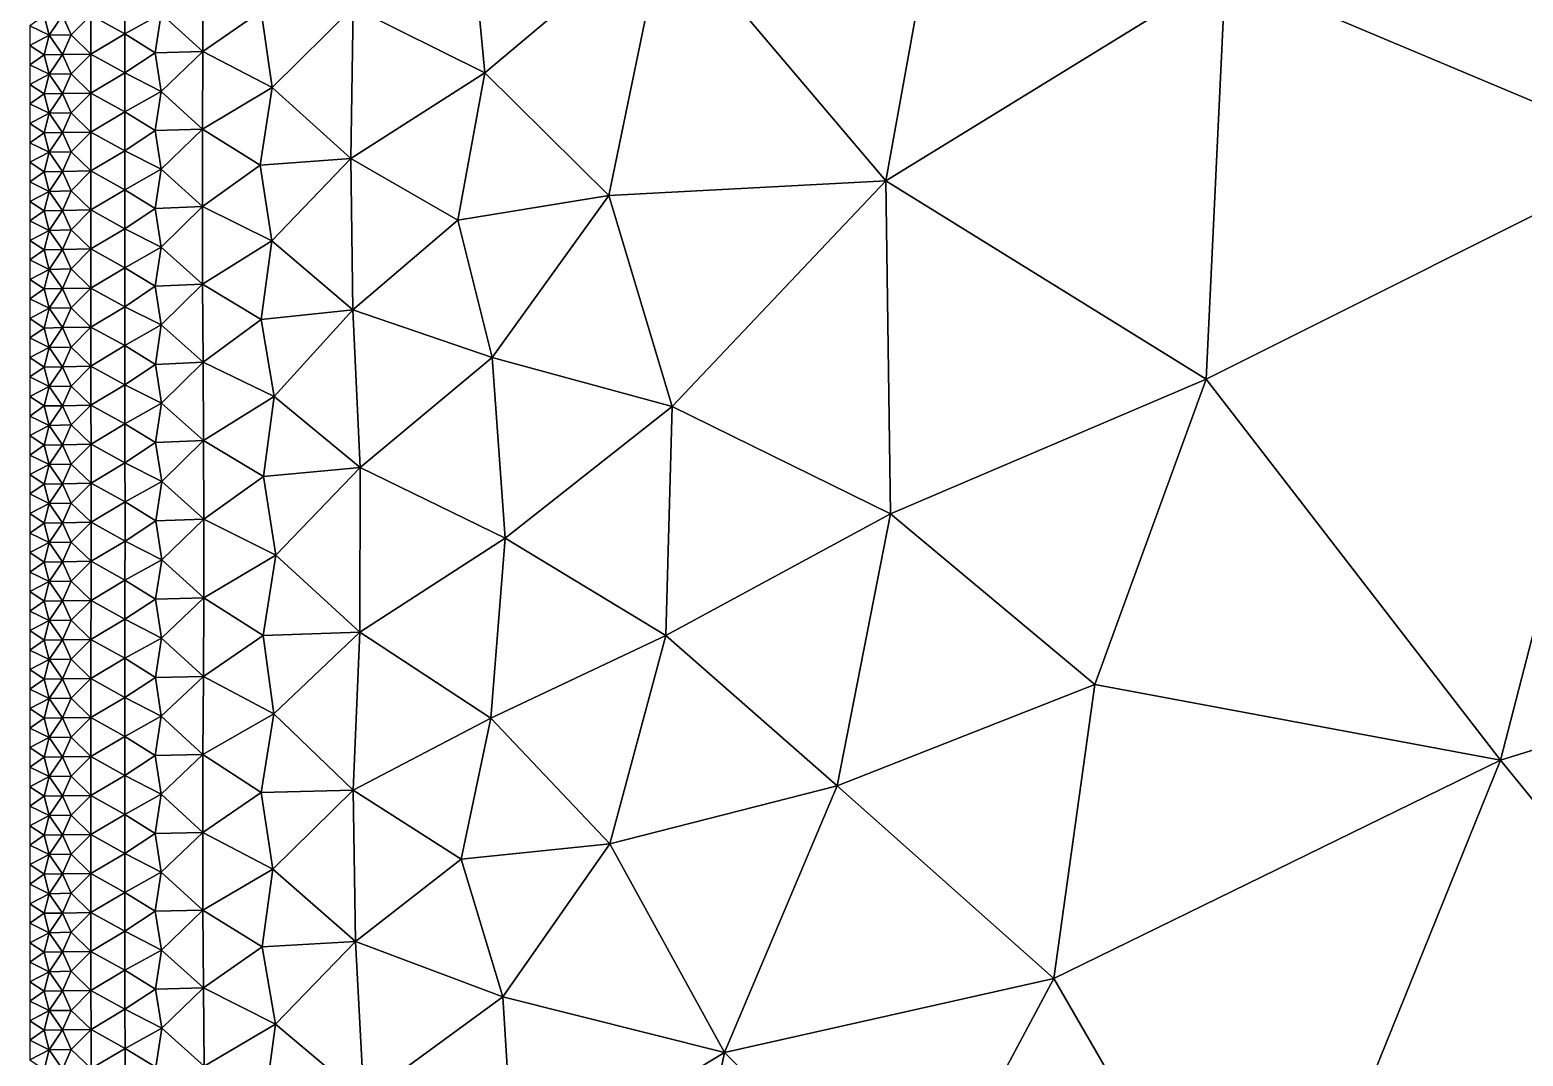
# Model space of a CAD drawing. Header units: metres. Extents: x 2 to 72, y -280 to 0.
# Drawn here: x 2 to 17.32, y -248.54 to -238.01 of the extents above; entities that cross this region are included whole.
import ezdxf

# ---------------------------------------------------------------- set-up
doc = ezdxf.new("R2010")
doc.units = ezdxf.units.M

msp = doc.modelspace()

# ---------------------------------------------------------------- linework, layer by layer
at = {"layer": 'layer', "color": 0}
for points in [[(18.6988, -239.276), (17.5553, -233.903), (14.2673, -237.413)], [(10.7829, -239.557), (11.3628, -236.339), (8.5216, -236.891)], [(10.7829, -239.557), (14.2673, -237.413), (11.3628, -236.339)], [(6.52771, -236.97), (5.31758, -237.778), (6.66766, -238.449)], [(6.52771, -236.97), (6.66766, -238.449), (8.5216, -236.891)], [(8.5216, -236.891), (6.66766, -238.449), (7.94015, -239.709)], [(7.94015, -239.709), (10.7829, -239.557), (8.5216, -236.891)], [(3.77707, -237.435), (3.34827, -237.842), (3.77368, -238.23)], [(3.77707, -237.435), (3.77368, -238.23), (4.37491, -237.816)], [(14.0713, -241.591), (14.2673, -237.413), (10.7829, -239.557)], [(14.0713, -241.591), (18.6988, -239.276), (14.2673, -237.413)], [(2.97463, -237.65), (2.62677, -237.856), (2.97422, -238.05)], [(2.97463, -237.65), (2.97422, -238.05), (3.34827, -237.842)], [(4.37491, -237.816), (4.48554, -238.599), (5.31758, -237.778)], [(5.31758, -237.778), (4.48554, -238.599), (5.29228, -239.328)], [(5.31758, -237.778), (5.29228, -239.328), (6.66766, -238.449)], [(2.14621, -237.864), (2, -237.966), (2.19818, -238.063)], [(2.14621, -237.864), (2.19818, -238.063), (2.33578, -237.861)], [(2.33578, -237.861), (2.19818, -238.063), (2.42408, -238.06)], [(2.33578, -237.861), (2.42408, -238.06), (2.62677, -237.856)], [(2.62677, -237.856), (2.42408, -238.06), (2.62659, -238.256)], [(2.62677, -237.856), (2.62659, -238.256), (2.97422, -238.05)], [(3.34827, -237.842), (2.97422, -238.05), (3.28671, -238.243)], [(3.34827, -237.842), (3.28671, -238.243), (3.77368, -238.23)], [(4.37491, -237.816), (3.77368, -238.23), (4.48554, -238.599)], [(2, -237.966), (2, -238.167), (2.19818, -238.063)], [(2.19818, -238.063), (2, -238.167), (2.14619, -238.264)], [(2.19818, -238.063), (2.14619, -238.264), (2.33571, -238.261)], [(2.19818, -238.063), (2.33571, -238.261), (2.42408, -238.06)], [(2.42408, -238.06), (2.33571, -238.261), (2.62659, -238.256)], [(2.97422, -238.05), (2.62659, -238.256), (2.97382, -238.449)], [(2.97422, -238.05), (2.97382, -238.449), (3.28671, -238.243)], [(2, -238.167), (2, -238.367), (2.14619, -238.264)], [(2.33571, -238.261), (2.424, -238.46), (2.62659, -238.256)], [(2.62659, -238.256), (2.424, -238.46), (2.62645, -238.656)], [(2.62659, -238.256), (2.62645, -238.656), (2.97382, -238.449)], [(3.28671, -238.243), (2.97382, -238.449), (3.3467, -238.64)], [(3.28671, -238.243), (3.3467, -238.64), (3.77368, -238.23)], [(3.77368, -238.23), (3.3467, -238.64), (3.77122, -239.026)], [(3.77368, -238.23), (3.77122, -239.026), (4.48554, -238.599)], [(2.14619, -238.264), (2, -238.367), (2.19815, -238.464)], [(2, -238.367), (2, -238.567), (2.19815, -238.464)], [(2.14619, -238.264), (2.19815, -238.464), (2.33571, -238.261)], [(2.33571, -238.261), (2.19815, -238.464), (2.424, -238.46)], [(2.19815, -238.464), (2, -238.567), (2.14617, -238.665)], [(2.19815, -238.464), (2.14617, -238.665), (2.33566, -238.662)], [(2.19815, -238.464), (2.33566, -238.662), (2.424, -238.46)], [(2.424, -238.46), (2.33566, -238.662), (2.62645, -238.656)], [(2.97382, -238.449), (2.62645, -238.656), (2.97353, -238.849)], [(2.97382, -238.449), (2.97353, -238.849), (3.3467, -238.64)], [(6.66766, -238.449), (5.29228, -239.328), (6.39055, -239.962)], [(6.66766, -238.449), (6.39055, -239.962), (7.94015, -239.709)], [(2, -238.567), (2, -238.767), (2.14617, -238.665)], [(2.14617, -238.665), (2, -238.767), (2.19812, -238.864)], [(2.14617, -238.665), (2.19812, -238.864), (2.33566, -238.662)], [(2.33566, -238.662), (2.19812, -238.864), (2.42393, -238.86)], [(2.33566, -238.662), (2.42393, -238.86), (2.62645, -238.656)], [(2.62645, -238.656), (2.42393, -238.86), (2.62634, -239.056)], [(2.62645, -238.656), (2.62634, -239.056), (2.97353, -238.849)], [(3.3467, -238.64), (2.97353, -238.849), (3.28561, -239.041)], [(3.3467, -238.64), (3.28561, -239.041), (3.77122, -239.026)], [(4.48554, -238.599), (3.77122, -239.026), (4.36455, -239.395)], [(4.48554, -238.599), (4.36455, -239.395), (5.29228, -239.328)], [(2, -238.767), (2, -238.967), (2.19812, -238.864)], [(2.19812, -238.864), (2, -238.967), (2.14615, -239.065)], [(2.19812, -238.864), (2.14615, -239.065), (2.33562, -239.062)], [(2.19812, -238.864), (2.33562, -239.062), (2.42393, -238.86)], [(2.42393, -238.86), (2.33562, -239.062), (2.62634, -239.056)], [(2.97353, -238.849), (2.62634, -239.056), (2.97333, -239.249)], [(2.97353, -238.849), (2.97333, -239.249), (3.28561, -239.041)], [(2, -238.967), (2, -239.167), (2.14615, -239.065)], [(2.14615, -239.065), (2, -239.167), (2.1981, -239.264)], [(2, -239.167), (2, -239.367), (2.1981, -239.264)], [(2.14615, -239.065), (2.1981, -239.264), (2.33562, -239.062)], [(2.33562, -239.062), (2.1981, -239.264), (2.42389, -239.26)], [(2.33562, -239.062), (2.42389, -239.26), (2.62634, -239.056)], [(2.62634, -239.056), (2.42389, -239.26), (2.62629, -239.456)], [(2.62634, -239.056), (2.62629, -239.456), (2.97333, -239.249)], [(3.28561, -239.041), (2.97333, -239.249), (3.3459, -239.438)], [(3.28561, -239.041), (3.3459, -239.438), (3.77122, -239.026)], [(3.77122, -239.026), (3.3459, -239.438), (3.77072, -239.821)], [(3.77122, -239.026), (3.77072, -239.821), (4.36455, -239.395)], [(2.1981, -239.264), (2, -239.367), (2.14615, -239.465)], [(2.1981, -239.264), (2.14615, -239.465), (2.3356, -239.462)], [(2.1981, -239.264), (2.3356, -239.462), (2.42389, -239.26)], [(2.42389, -239.26), (2.3356, -239.462), (2.62629, -239.456)], [(2.97333, -239.249), (2.62629, -239.456), (2.97327, -239.648)], [(2.97333, -239.249), (2.97327, -239.648), (3.3459, -239.438)], [(4.36455, -239.395), (4.48361, -240.174), (5.29228, -239.328)], [(5.29228, -239.328), (4.48361, -240.174), (5.3126, -240.879)], [(5.29228, -239.328), (5.3126, -240.879), (6.39055, -239.962)], [(17.0888, -245.5), (18.6988, -239.276), (14.0713, -241.591)], [(17.0888, -245.5), (25.4931, -242.893), (18.6988, -239.276)], [(2, -239.367), (2, -239.568), (2.14615, -239.465)], [(2.14615, -239.465), (2, -239.568), (2.1981, -239.665)], [(2.14615, -239.465), (2.1981, -239.665), (2.3356, -239.462)], [(2.3356, -239.462), (2.1981, -239.665), (2.42388, -239.661)], [(2.3356, -239.462), (2.42388, -239.661), (2.62629, -239.456)], [(2.62629, -239.456), (2.42388, -239.661), (2.6263, -239.856)], [(2.62629, -239.456), (2.6263, -239.856), (2.97327, -239.648)], [(3.3459, -239.438), (2.97327, -239.648), (3.28536, -239.84)], [(3.3459, -239.438), (3.28536, -239.84), (3.77072, -239.821)], [(4.36455, -239.395), (3.77072, -239.821), (4.48361, -240.174)], [(2, -239.568), (2, -239.768), (2.1981, -239.665)], [(8.59127, -241.872), (10.7829, -239.557), (7.94015, -239.709)], [(10.8323, -242.973), (10.7829, -239.557), (8.59127, -241.872)], [(10.8323, -242.973), (14.0713, -241.591), (10.7829, -239.557)], [(2.1981, -239.665), (2, -239.768), (2.14615, -239.866)], [(2, -239.768), (2, -239.968), (2.14615, -239.866)], [(2.1981, -239.665), (2.14615, -239.866), (2.3356, -239.862)], [(2.1981, -239.665), (2.3356, -239.862), (2.42388, -239.661)], [(2.42388, -239.661), (2.3356, -239.862), (2.6263, -239.856)], [(2.97327, -239.648), (2.6263, -239.856), (2.97336, -240.048)], [(2.97327, -239.648), (2.97336, -240.048), (3.28536, -239.84)], [(6.39055, -239.962), (6.74497, -241.37), (7.94015, -239.709)], [(8.59127, -241.872), (7.94015, -239.709), (6.74497, -241.37)], [(2.14615, -239.866), (2, -239.968), (2.19811, -240.065)], [(2.14615, -239.866), (2.19811, -240.065), (2.3356, -239.862)], [(2.3356, -239.862), (2.19811, -240.065), (2.4239, -240.061)], [(2.3356, -239.862), (2.4239, -240.061), (2.6263, -239.856)], [(2.6263, -239.856), (2.4239, -240.061), (2.62637, -240.256)], [(2.6263, -239.856), (2.62637, -240.256), (2.97336, -240.048)], [(3.28536, -239.84), (2.97336, -240.048), (3.34626, -240.237)], [(3.28536, -239.84), (3.34626, -240.237), (3.77072, -239.821)], [(3.77072, -239.821), (3.34626, -240.237), (3.77275, -240.618)], [(3.77072, -239.821), (3.77275, -240.618), (4.48361, -240.174)], [(2, -239.968), (2, -240.168), (2.19811, -240.065)], [(2.19811, -240.065), (2, -240.168), (2.14616, -240.266)], [(2.19811, -240.065), (2.14616, -240.266), (2.33563, -240.263)], [(2.19811, -240.065), (2.33563, -240.263), (2.4239, -240.061)], [(2.4239, -240.061), (2.33563, -240.263), (2.62637, -240.256)], [(2.97336, -240.048), (2.62637, -240.256), (2.9736, -240.448)], [(2.97336, -240.048), (2.9736, -240.448), (3.34626, -240.237)], [(6.39055, -239.962), (5.3126, -240.879), (6.74497, -241.37)], [(2, -240.168), (2, -240.368), (2.14616, -240.266)], [(3.34626, -240.237), (2.9736, -240.448), (3.28624, -240.639)], [(3.34626, -240.237), (3.28624, -240.639), (3.77275, -240.618)], [(4.48361, -240.174), (3.77275, -240.618), (4.37323, -240.978)], [(4.48361, -240.174), (4.37323, -240.978), (5.3126, -240.879)], [(2.14616, -240.266), (2, -240.368), (2.19813, -240.465)], [(2, -240.368), (2, -240.568), (2.19813, -240.465)], [(2.14616, -240.266), (2.19813, -240.465), (2.33563, -240.263)], [(2.33563, -240.263), (2.19813, -240.465), (2.42396, -240.461)], [(2.33563, -240.263), (2.42396, -240.461), (2.62637, -240.256)], [(2.62637, -240.256), (2.42396, -240.461), (2.62652, -240.657)], [(2.62637, -240.256), (2.62652, -240.657), (2.9736, -240.448)], [(2.19813, -240.465), (2, -240.568), (2.14618, -240.666)], [(2.19813, -240.465), (2.14618, -240.666), (2.33568, -240.663)], [(2.19813, -240.465), (2.33568, -240.663), (2.42396, -240.461)], [(2.42396, -240.461), (2.33568, -240.663), (2.62652, -240.657)], [(2.9736, -240.448), (2.62652, -240.657), (2.97403, -240.848)], [(2.9736, -240.448), (2.97403, -240.848), (3.28624, -240.639)], [(2, -240.568), (2, -240.769), (2.14618, -240.666)], [(2.14618, -240.666), (2, -240.769), (2.19817, -240.865)], [(2.14618, -240.666), (2.19817, -240.865), (2.33568, -240.663)], [(2.33568, -240.663), (2.19817, -240.865), (2.42404, -240.861)], [(2.33568, -240.663), (2.42404, -240.861), (2.62652, -240.657)], [(2.62652, -240.657), (2.42404, -240.861), (2.62672, -241.057)], [(2.62652, -240.657), (2.62672, -241.057), (2.97403, -240.848)], [(3.28624, -240.639), (2.97403, -240.848), (3.34799, -241.036)], [(3.28624, -240.639), (3.34799, -241.036), (3.77275, -240.618)], [(3.77275, -240.618), (3.34799, -241.036), (3.77761, -241.417)], [(3.77275, -240.618), (3.77761, -241.417), (4.37323, -240.978)], [(2, -240.769), (2, -240.969), (2.19817, -240.865)], [(2.19817, -240.865), (2.33576, -241.063), (2.42404, -240.861)], [(2.42404, -240.861), (2.33576, -241.063), (2.62672, -241.057)], [(2.97403, -240.848), (2.62672, -241.057), (2.97454, -241.248)], [(2.97403, -240.848), (2.97454, -241.248), (3.34799, -241.036)], [(2.19817, -240.865), (2, -240.969), (2.14621, -241.067)], [(2, -240.969), (2, -241.169), (2.14621, -241.067)], [(2.19817, -240.865), (2.14621, -241.067), (2.33576, -241.063)], [(4.37323, -240.978), (3.77761, -241.417), (4.50705, -241.769)], [(4.37323, -240.978), (4.50705, -241.769), (5.3126, -240.879)], [(5.3126, -240.879), (4.50705, -241.769), (5.39044, -242.498)], [(5.3126, -240.879), (5.39044, -242.498), (6.74497, -241.37)], [(2.14621, -241.067), (2, -241.169), (2.19821, -241.266)], [(2, -241.169), (2, -241.369), (2.19821, -241.266)], [(2.14621, -241.067), (2.19821, -241.266), (2.33576, -241.063)], [(2.33576, -241.063), (2.19821, -241.266), (2.42415, -241.262)], [(2.33576, -241.063), (2.42415, -241.262), (2.62672, -241.057)], [(2.62672, -241.057), (2.42415, -241.262), (2.62695, -241.457)], [(2.62672, -241.057), (2.62695, -241.457), (2.97454, -241.248)], [(3.34799, -241.036), (2.97454, -241.248), (3.28819, -241.44)], [(3.34799, -241.036), (3.28819, -241.44), (3.77761, -241.417)], [(2.19821, -241.266), (2, -241.369), (2.14624, -241.467)], [(2.19821, -241.266), (2.14624, -241.467), (2.33584, -241.464)], [(2.19821, -241.266), (2.33584, -241.464), (2.42415, -241.262)], [(2.42415, -241.262), (2.33584, -241.464), (2.62695, -241.457)], [(2.97454, -241.248), (2.62695, -241.457), (2.97514, -241.649)], [(2.97454, -241.248), (2.97514, -241.649), (3.28819, -241.44)], [(2, -241.369), (2, -241.569), (2.14624, -241.467)], [(2.14624, -241.467), (2, -241.569), (2.19826, -241.666)], [(2.14624, -241.467), (2.19826, -241.666), (2.33584, -241.464)], [(2.33584, -241.464), (2.19826, -241.666), (2.42426, -241.662)], [(2.33584, -241.464), (2.42426, -241.662), (2.62695, -241.457)], [(2.62695, -241.457), (2.42426, -241.662), (2.62718, -241.858)], [(2.62695, -241.457), (2.62718, -241.858), (2.97514, -241.649)], [(3.28819, -241.44), (2.97514, -241.649), (3.35046, -241.838)], [(3.28819, -241.44), (3.35046, -241.838), (3.77761, -241.417)], [(3.77761, -241.417), (3.35046, -241.838), (3.78277, -242.221)], [(3.77761, -241.417), (3.78277, -242.221), (4.50705, -241.769)], [(6.74497, -241.37), (5.39044, -242.498), (6.87632, -243.224)], [(6.74497, -241.37), (6.87632, -243.224), (8.59127, -241.872)], [(2, -241.569), (2, -241.769), (2.19826, -241.666)], [(12.9265, -244.724), (14.0713, -241.591), (10.8323, -242.973)], [(12.9265, -244.724), (17.0888, -245.5), (14.0713, -241.591)], [(2.19826, -241.666), (2, -241.769), (2.14626, -241.867)], [(2, -241.769), (2, -241.97), (2.14626, -241.867)], [(2.19826, -241.666), (2.14626, -241.867), (2.33592, -241.864)], [(2.19826, -241.666), (2.33592, -241.864), (2.42426, -241.662)], [(2.42426, -241.662), (2.33592, -241.864), (2.62718, -241.858)], [(2.97514, -241.649), (2.62718, -241.858), (2.97565, -242.05)], [(2.97514, -241.649), (2.97565, -242.05), (3.35046, -241.838)], [(4.50705, -241.769), (3.78277, -242.221), (4.39836, -242.59)], [(4.50705, -241.769), (4.39836, -242.59), (5.39044, -242.498)], [(2.14626, -241.867), (2, -241.97), (2.1983, -242.066)], [(2.14626, -241.867), (2.1983, -242.066), (2.33592, -241.864)], [(2.33592, -241.864), (2.1983, -242.066), (2.42436, -242.062)], [(2.33592, -241.864), (2.42436, -242.062), (2.62718, -241.858)], [(2.62718, -241.858), (2.42436, -242.062), (2.62737, -242.258)], [(2.62718, -241.858), (2.62737, -242.258), (2.97565, -242.05)], [(3.35046, -241.838), (2.97565, -242.05), (3.2902, -242.242)], [(3.35046, -241.838), (3.2902, -242.242), (3.78277, -242.221)], [(8.52496, -244.222), (8.59127, -241.872), (6.87632, -243.224)], [(8.52496, -244.222), (10.8323, -242.973), (8.59127, -241.872)], [(2, -241.97), (2, -242.17), (2.1983, -242.066)], [(2.1983, -242.066), (2, -242.17), (2.14629, -242.268)], [(2.1983, -242.066), (2.14629, -242.268), (2.33599, -242.264)], [(2.1983, -242.066), (2.33599, -242.264), (2.42436, -242.062)], [(2.42436, -242.062), (2.33599, -242.264), (2.62737, -242.258)], [(2.97565, -242.05), (2.62737, -242.258), (2.97609, -242.451)], [(2.97565, -242.05), (2.97609, -242.451), (3.2902, -242.242)], [(2, -242.17), (2, -242.37), (2.14629, -242.268)], [(3.2902, -242.242), (3.35238, -242.641), (3.78277, -242.221)], [(3.78277, -242.221), (3.35238, -242.641), (3.78576, -243.028)], [(3.78277, -242.221), (3.78576, -243.028), (4.39836, -242.59)], [(2.14629, -242.268), (2, -242.37), (2.19833, -242.467)], [(2, -242.37), (2, -242.57), (2.19833, -242.467)], [(2.14629, -242.268), (2.19833, -242.467), (2.33599, -242.264)], [(2.33599, -242.264), (2.19833, -242.467), (2.42444, -242.463)], [(2.33599, -242.264), (2.42444, -242.463), (2.62737, -242.258)], [(2.62737, -242.258), (2.42444, -242.463), (2.62749, -242.659)], [(2.62737, -242.258), (2.62749, -242.659), (2.97609, -242.451)], [(3.2902, -242.242), (2.97609, -242.451), (3.35238, -242.641)], [(2.19833, -242.467), (2, -242.57), (2.1463, -242.668)], [(2.19833, -242.467), (2.1463, -242.668), (2.33603, -242.665)], [(2.19833, -242.467), (2.33603, -242.665), (2.42444, -242.463)], [(2.42444, -242.463), (2.33603, -242.665), (2.62749, -242.659)], [(2.97609, -242.451), (2.62749, -242.659), (2.97631, -242.852)], [(2.97609, -242.451), (2.97631, -242.852), (3.35238, -242.641)], [(4.39836, -242.59), (4.52336, -243.398), (5.39044, -242.498)], [(5.39044, -242.498), (4.52336, -243.398), (5.38619, -244.187)], [(5.39044, -242.498), (5.38619, -244.187), (6.87632, -243.224)], [(2, -242.57), (2, -242.77), (2.1463, -242.668)], [(2.1463, -242.668), (2, -242.77), (2.19834, -242.867)], [(2.1463, -242.668), (2.19834, -242.867), (2.33603, -242.665)], [(2.33603, -242.665), (2.19834, -242.867), (2.42447, -242.863)], [(2.33603, -242.665), (2.42447, -242.863), (2.62749, -242.659)], [(2.62749, -242.659), (2.42447, -242.863), (2.62752, -243.06)], [(2.62749, -242.659), (2.62752, -243.06), (2.97631, -242.852)], [(3.35238, -242.641), (2.97631, -242.852), (3.29119, -243.045)], [(3.35238, -242.641), (3.29119, -243.045), (3.78576, -243.028)], [(4.39836, -242.59), (3.78576, -243.028), (4.52336, -243.398)], [(2, -242.77), (2, -242.97), (2.19834, -242.867)], [(2.97631, -242.852), (2.62752, -243.06), (2.97632, -243.253)], [(2.97631, -242.852), (2.97632, -243.253), (3.29119, -243.045)], [(2.19834, -242.867), (2, -242.97), (2.1463, -243.068)], [(2, -242.97), (2, -243.171), (2.1463, -243.068)], [(2.19834, -242.867), (2.1463, -243.068), (2.33604, -243.065)], [(2.19834, -242.867), (2.33604, -243.065), (2.42447, -242.863)], [(2.42447, -242.863), (2.33604, -243.065), (2.62752, -243.06)], [(10.2847, -245.763), (10.8323, -242.973), (8.52496, -244.222)], [(10.2847, -245.763), (12.9265, -244.724), (10.8323, -242.973)], [(21.3723, -250.755), (25.4931, -242.893), (17.0888, -245.5)], [(2.1463, -243.068), (2, -243.171), (2.19833, -243.268)], [(2.1463, -243.068), (2.19833, -243.268), (2.33604, -243.065)], [(2.33604, -243.065), (2.19833, -243.268), (2.42445, -243.264)], [(2.33604, -243.065), (2.42445, -243.264), (2.62752, -243.06)], [(2.62752, -243.06), (2.42445, -243.264), (2.62745, -243.46)], [(2.62752, -243.06), (2.62745, -243.46), (2.97632, -243.253)], [(3.29119, -243.045), (2.97632, -243.253), (3.35264, -243.445)], [(3.29119, -243.045), (3.35264, -243.445), (3.78576, -243.028)], [(3.78576, -243.028), (3.35264, -243.445), (3.78464, -243.836)], [(3.78576, -243.028), (3.78464, -243.836), (4.52336, -243.398)], [(2, -243.171), (2, -243.371), (2.19833, -243.268)], [(2.19833, -243.268), (2, -243.371), (2.14629, -243.469)], [(2.19833, -243.268), (2.14629, -243.469), (2.33601, -243.466)], [(2.19833, -243.268), (2.33601, -243.466), (2.42445, -243.264)], [(2.42445, -243.264), (2.33601, -243.466), (2.62745, -243.46)], [(2.97632, -243.253), (2.62745, -243.46), (2.97609, -243.654)], [(2.97632, -243.253), (2.97609, -243.654), (3.35264, -243.445)], [(6.87632, -243.224), (5.38619, -244.187), (6.72846, -245.069)], [(6.87632, -243.224), (6.72846, -245.069), (8.52496, -244.222)], [(2, -243.371), (2, -243.571), (2.14629, -243.469)], [(2.14629, -243.469), (2.19831, -243.668), (2.33601, -243.466)], [(2.33601, -243.466), (2.19831, -243.668), (2.42439, -243.664)], [(2.33601, -243.466), (2.42439, -243.664), (2.62745, -243.46)], [(2.62745, -243.46), (2.42439, -243.664), (2.62729, -243.861)], [(2.62745, -243.46), (2.62729, -243.861), (2.97609, -243.654)], [(3.35264, -243.445), (2.97609, -243.654), (3.29048, -243.849)], [(3.35264, -243.445), (3.29048, -243.849), (3.78464, -243.836)], [(4.52336, -243.398), (3.78464, -243.836), (4.39509, -244.223)], [(4.52336, -243.398), (4.39509, -244.223), (5.38619, -244.187)], [(2.14629, -243.469), (2, -243.571), (2.19831, -243.668)], [(2, -243.571), (2, -243.771), (2.19831, -243.668)], [(2.19831, -243.668), (2, -243.771), (2.14626, -243.869)], [(2, -243.771), (2, -243.971), (2.14626, -243.869)], [(2.19831, -243.668), (2.14626, -243.869), (2.33595, -243.866)], [(2.19831, -243.668), (2.33595, -243.866), (2.42439, -243.664)], [(2.42439, -243.664), (2.33595, -243.866), (2.62729, -243.861)], [(2.97609, -243.654), (2.62729, -243.861), (2.97565, -244.055)], [(2.97609, -243.654), (2.97565, -244.055), (3.29048, -243.849)], [(2.14626, -243.869), (2, -243.971), (2.19827, -244.068)], [(2.14626, -243.869), (2.19827, -244.068), (2.33595, -243.866)], [(2.33595, -243.866), (2.19827, -244.068), (2.42429, -244.065)], [(2.33595, -243.866), (2.42429, -244.065), (2.62729, -243.861)], [(2.62729, -243.861), (2.42429, -244.065), (2.62707, -244.262)], [(2.62729, -243.861), (2.62707, -244.262), (2.97565, -244.055)], [(3.29048, -243.849), (2.97565, -244.055), (3.35105, -244.249)], [(3.29048, -243.849), (3.35105, -244.249), (3.78464, -243.836)], [(3.78464, -243.836), (3.35105, -244.249), (3.78024, -244.642)], [(3.78464, -243.836), (3.78024, -244.642), (4.39509, -244.223)], [(2, -243.971), (2, -244.171), (2.19827, -244.068)], [(2.19827, -244.068), (2, -244.171), (2.14623, -244.269)], [(2.19827, -244.068), (2.14623, -244.269), (2.33586, -244.266)], [(2.19827, -244.068), (2.33586, -244.266), (2.42429, -244.065)], [(2.42429, -244.065), (2.33586, -244.266), (2.62707, -244.262)], [(2.97565, -244.055), (2.62707, -244.262), (2.9751, -244.456)], [(2.97565, -244.055), (2.9751, -244.456), (3.35105, -244.249)], [(2, -244.171), (2, -244.371), (2.14623, -244.269)], [(4.39509, -244.223), (3.78024, -244.642), (4.50406, -245.026)], [(4.39509, -244.223), (4.50406, -245.026), (5.38619, -244.187)], [(5.38619, -244.187), (4.50406, -245.026), (5.31648, -245.809)], [(5.38619, -244.187), (5.31648, -245.809), (6.72846, -245.069)], [(7.95051, -246.358), (8.52496, -244.222), (6.72846, -245.069)], [(10.2847, -245.763), (8.52496, -244.222), (7.95051, -246.358)], [(2.14623, -244.269), (2, -244.371), (2.19822, -244.469)], [(2, -244.371), (2, -244.572), (2.19822, -244.469)], [(2.14623, -244.269), (2.19822, -244.469), (2.33586, -244.266)], [(2.33586, -244.266), (2.19822, -244.469), (2.42417, -244.465)], [(2.33586, -244.266), (2.42417, -244.465), (2.62707, -244.262)], [(2.62707, -244.262), (2.42417, -244.465), (2.62682, -244.662)], [(2.62707, -244.262), (2.62682, -244.662), (2.9751, -244.456)], [(3.35105, -244.249), (2.9751, -244.456), (3.28849, -244.652)], [(3.35105, -244.249), (3.28849, -244.652), (3.78024, -244.642)], [(2.19822, -244.469), (2, -244.572), (2.1462, -244.67)], [(2.19822, -244.469), (2.1462, -244.67), (2.33577, -244.667)], [(2.19822, -244.469), (2.33577, -244.667), (2.42417, -244.465)], [(2.42417, -244.465), (2.33577, -244.667), (2.62682, -244.662)], [(2.9751, -244.456), (2.62682, -244.662), (2.97449, -244.857)], [(2.9751, -244.456), (2.97449, -244.857), (3.28849, -244.652)], [(2, -244.572), (2, -244.772), (2.1462, -244.67)], [(2.1462, -244.67), (2, -244.772), (2.19816, -244.869)], [(2.1462, -244.67), (2.19816, -244.869), (2.33577, -244.667)], [(2.33577, -244.667), (2.19816, -244.869), (2.42405, -244.866)], [(2.33577, -244.667), (2.42405, -244.866), (2.62682, -244.662)], [(2.62682, -244.662), (2.42405, -244.866), (2.62658, -245.062)], [(2.62682, -244.662), (2.62658, -245.062), (2.97449, -244.857)], [(3.28849, -244.652), (2.97449, -244.857), (3.3486, -245.051)], [(3.28849, -244.652), (3.3486, -245.051), (3.78024, -244.642)], [(3.78024, -244.642), (3.3486, -245.051), (3.77536, -245.444)], [(3.78024, -244.642), (3.77536, -245.444), (4.50406, -245.026)], [(2, -244.772), (2, -244.972), (2.19816, -244.869)], [(12.5058, -247.742), (12.9265, -244.724), (10.2847, -245.763)], [(12.5058, -247.742), (17.0888, -245.5), (12.9265, -244.724)], [(2.19816, -244.869), (2, -244.972), (2.14617, -245.07)], [(2, -244.972), (2, -245.172), (2.14617, -245.07)], [(2.19816, -244.869), (2.14617, -245.07), (2.33568, -245.067)], [(2.19816, -244.869), (2.33568, -245.067), (2.42405, -244.866)], [(2.42405, -244.866), (2.33568, -245.067), (2.62658, -245.062)], [(2.97449, -244.857), (2.62658, -245.062), (2.97397, -245.257)], [(2.97449, -244.857), (2.97397, -245.257), (3.3486, -245.051)], [(2.14617, -245.07), (2, -245.172), (2.19812, -245.269)], [(2.14617, -245.07), (2.19812, -245.269), (2.33568, -245.067)], [(2.33568, -245.067), (2.19812, -245.269), (2.42394, -245.266)], [(2.33568, -245.067), (2.42394, -245.266), (2.62658, -245.062)], [(2.62658, -245.062), (2.42394, -245.266), (2.62639, -245.463)], [(2.62658, -245.062), (2.62639, -245.463), (2.97397, -245.257)], [(3.3486, -245.051), (2.97397, -245.257), (3.28648, -245.453)], [(3.3486, -245.051), (3.28648, -245.453), (3.77536, -245.444)], [(4.50406, -245.026), (3.77536, -245.444), (4.37213, -245.833)], [(4.50406, -245.026), (4.37213, -245.833), (5.31648, -245.809)], [(6.72846, -245.069), (5.31648, -245.809), (6.42525, -246.515)], [(6.72846, -245.069), (6.42525, -246.515), (7.95051, -246.358)], [(2, -245.172), (2, -245.372), (2.19812, -245.269)], [(2.19812, -245.269), (2, -245.372), (2.14614, -245.47)], [(2.19812, -245.269), (2.14614, -245.47), (2.33561, -245.468)], [(2.19812, -245.269), (2.33561, -245.468), (2.42394, -245.266)], [(2.42394, -245.266), (2.33561, -245.468), (2.62639, -245.463)], [(2.97397, -245.257), (2.62639, -245.463), (2.97357, -245.657)], [(2.97397, -245.257), (2.97357, -245.657), (3.28648, -245.453)], [(2, -245.372), (2, -245.572), (2.14614, -245.47)], [(3.28648, -245.453), (2.97357, -245.657), (3.3469, -245.851)], [(3.28648, -245.453), (3.3469, -245.851), (3.77536, -245.444)], [(3.77536, -245.444), (3.3469, -245.851), (3.77336, -246.243)], [(3.77536, -245.444), (3.77336, -246.243), (4.37213, -245.833)], [(2.14614, -245.47), (2, -245.572), (2.19809, -245.67)], [(2, -245.572), (2, -245.773), (2.19809, -245.67)], [(2.14614, -245.47), (2.19809, -245.67), (2.33561, -245.468)], [(2.33561, -245.468), (2.19809, -245.67), (2.42388, -245.666)], [(2.33561, -245.468), (2.42388, -245.666), (2.62639, -245.463)], [(2.62639, -245.463), (2.42388, -245.666), (2.62629, -245.863)], [(2.62639, -245.463), (2.62629, -245.863), (2.97357, -245.657)], [(14.6711, -251.481), (17.0888, -245.5), (12.5058, -247.742)], [(14.6711, -251.481), (21.3723, -250.755), (17.0888, -245.5)], [(2.19809, -245.67), (2, -245.773), (2.14613, -245.871)], [(2.19809, -245.67), (2.14613, -245.871), (2.33558, -245.868)], [(2.19809, -245.67), (2.33558, -245.868), (2.42388, -245.666)], [(2.42388, -245.666), (2.33558, -245.868), (2.62629, -245.863)], [(2.97357, -245.657), (2.62629, -245.863), (2.97343, -246.057)], [(2.97357, -245.657), (2.97343, -246.057), (3.3469, -245.851)], [(9.12912, -248.5), (10.2847, -245.763), (7.95051, -246.358)], [(12.5058, -247.742), (10.2847, -245.763), (9.12912, -248.5)], [(2, -245.773), (2, -245.973), (2.14613, -245.871)], [(2.14613, -245.871), (2, -245.973), (2.19809, -246.07)], [(2.14613, -245.871), (2.19809, -246.07), (2.33558, -245.868)], [(2.33558, -245.868), (2.19809, -246.07), (2.42386, -246.066)], [(2.33558, -245.868), (2.42386, -246.066), (2.62629, -245.863)], [(2.62629, -245.863), (2.42386, -246.066), (2.6263, -246.263)], [(2.62629, -245.863), (2.6263, -246.263), (2.97343, -246.057)], [(3.3469, -245.851), (2.97343, -246.057), (3.28581, -246.252)], [(3.3469, -245.851), (3.28581, -246.252), (3.77336, -246.243)], [(4.37213, -245.833), (3.77336, -246.243), (4.49345, -246.62)], [(4.37213, -245.833), (4.49345, -246.62), (5.31648, -245.809)], [(5.31648, -245.809), (4.49345, -246.62), (5.34054, -247.36)], [(5.31648, -245.809), (5.34054, -247.36), (6.42525, -246.515)], [(2, -245.973), (2, -246.173), (2.19809, -246.07)], [(2.19809, -246.07), (2, -246.173), (2.14614, -246.271)], [(2.19809, -246.07), (2.14614, -246.271), (2.33559, -246.268)], [(2.19809, -246.07), (2.33559, -246.268), (2.42386, -246.066)], [(2.42386, -246.066), (2.33559, -246.268), (2.6263, -246.263)], [(2.97343, -246.057), (2.6263, -246.263), (2.97354, -246.457)], [(2.97343, -246.057), (2.97354, -246.457), (3.28581, -246.252)], [(2, -246.173), (2, -246.373), (2.14614, -246.271)], [(2.14614, -246.271), (2, -246.373), (2.1981, -246.47)], [(2, -246.373), (2, -246.573), (2.1981, -246.47)], [(2.14614, -246.271), (2.1981, -246.47), (2.33559, -246.268)], [(2.33559, -246.268), (2.1981, -246.47), (2.42389, -246.467)], [(2.33559, -246.268), (2.42389, -246.467), (2.6263, -246.263)], [(2.6263, -246.263), (2.42389, -246.467), (2.62642, -246.663)], [(2.6263, -246.263), (2.62642, -246.663), (2.97354, -246.457)], [(3.28581, -246.252), (2.97354, -246.457), (3.34718, -246.65)], [(3.28581, -246.252), (3.34718, -246.65), (3.77336, -246.243)], [(3.77336, -246.243), (3.34718, -246.65), (3.77586, -247.04)], [(3.77336, -246.243), (3.77586, -247.04), (4.49345, -246.62)], [(6.42525, -246.515), (6.85467, -247.929), (7.95051, -246.358)], [(9.12912, -248.5), (7.95051, -246.358), (6.85467, -247.929)], [(2.1981, -246.47), (2, -246.573), (2.14616, -246.671)], [(2.1981, -246.47), (2.14616, -246.671), (2.33564, -246.668)], [(2.1981, -246.47), (2.33564, -246.668), (2.42389, -246.467)], [(2.42389, -246.467), (2.33564, -246.668), (2.62642, -246.663)], [(2.97354, -246.457), (2.62642, -246.663), (2.97391, -246.857)], [(2.97354, -246.457), (2.97391, -246.857), (3.34718, -246.65)], [(6.42525, -246.515), (5.34054, -247.36), (6.85467, -247.929)], [(2, -246.573), (2, -246.773), (2.14616, -246.671)], [(2.14616, -246.671), (2, -246.773), (2.19814, -246.871)], [(2.14616, -246.671), (2.19814, -246.871), (2.33564, -246.668)], [(2.33564, -246.668), (2.19814, -246.871), (2.42398, -246.867)], [(2.33564, -246.668), (2.42398, -246.867), (2.62642, -246.663)], [(2.62642, -246.663), (2.42398, -246.867), (2.62665, -247.063)], [(2.62642, -246.663), (2.62665, -247.063), (2.97391, -246.857)], [(3.34718, -246.65), (2.97391, -246.857), (3.28706, -247.051)], [(3.34718, -246.65), (3.28706, -247.051), (3.77586, -247.04)], [(4.49345, -246.62), (3.77586, -247.04), (4.38204, -247.417)], [(4.49345, -246.62), (4.38204, -247.417), (5.34054, -247.36)], [(2, -246.773), (2, -246.974), (2.19814, -246.871)], [(2.19814, -246.871), (2, -246.974), (2.14619, -247.072)], [(2, -246.974), (2, -247.174), (2.14619, -247.072)], [(2.19814, -246.871), (2.14619, -247.072), (2.33572, -247.069)], [(2.19814, -246.871), (2.33572, -247.069), (2.42398, -246.867)], [(2.42398, -246.867), (2.33572, -247.069), (2.62665, -247.063)], [(2.97391, -246.857), (2.62665, -247.063), (2.97452, -247.257)], [(2.97391, -246.857), (2.97452, -247.257), (3.28706, -247.051)], [(2.14619, -247.072), (2, -247.174), (2.1982, -247.271)], [(2.14619, -247.072), (2.1982, -247.271), (2.33572, -247.069)], [(2.33572, -247.069), (2.1982, -247.271), (2.42412, -247.267)], [(2.33572, -247.069), (2.42412, -247.267), (2.62665, -247.063)], [(2.62665, -247.063), (2.42412, -247.267), (2.62694, -247.464)], [(2.62665, -247.063), (2.62694, -247.464), (2.97452, -247.257)], [(3.28706, -247.051), (2.97452, -247.257), (3.34953, -247.449)], [(3.28706, -247.051), (3.34953, -247.449), (3.77586, -247.04)], [(3.77586, -247.04), (3.34953, -247.449), (3.78204, -247.838)], [(3.77586, -247.04), (3.78204, -247.838), (4.38204, -247.417)], [(2, -247.174), (2, -247.374), (2.1982, -247.271)], [(2.1982, -247.271), (2, -247.374), (2.14623, -247.472)], [(2.1982, -247.271), (2.14623, -247.472), (2.33583, -247.469)], [(2.1982, -247.271), (2.33583, -247.469), (2.42412, -247.267)], [(2.42412, -247.267), (2.33583, -247.469), (2.62694, -247.464)], [(2.97452, -247.257), (2.62694, -247.464), (2.97524, -247.657)], [(2.97452, -247.257), (2.97524, -247.657), (3.34953, -247.449)], [(2, -247.374), (2, -247.574), (2.14623, -247.472)], [(3.34953, -247.449), (2.97524, -247.657), (3.28972, -247.851)], [(3.34953, -247.449), (3.28972, -247.851), (3.78204, -247.838)], [(4.38204, -247.417), (3.78204, -247.838), (4.52153, -248.211)], [(4.38204, -247.417), (4.52153, -248.211), (5.34054, -247.36)], [(5.34054, -247.36), (4.52153, -248.211), (5.42809, -248.973)], [(5.34054, -247.36), (5.42809, -248.973), (6.85467, -247.929)], [(2.14623, -247.472), (2, -247.574), (2.19826, -247.671)], [(2, -247.574), (2, -247.774), (2.19826, -247.671)], [(2.14623, -247.472), (2.19826, -247.671), (2.33583, -247.469)], [(2.33583, -247.469), (2.19826, -247.671), (2.42427, -247.667)], [(2.33583, -247.469), (2.42427, -247.667), (2.62694, -247.464)], [(2.62694, -247.464), (2.42427, -247.667), (2.62727, -247.864)], [(2.62694, -247.464), (2.62727, -247.864), (2.97524, -247.657)], [(2.19826, -247.671), (2, -247.774), (2.14627, -247.872)], [(2.19826, -247.671), (2.14627, -247.872), (2.33595, -247.869)], [(2.19826, -247.671), (2.33595, -247.869), (2.42427, -247.667)], [(2.42427, -247.667), (2.33595, -247.869), (2.62727, -247.864)], [(2.97524, -247.657), (2.62727, -247.864), (2.97605, -248.057)], [(2.97524, -247.657), (2.97605, -248.057), (3.28972, -247.851)], [(11.0638, -250.443), (12.5058, -247.742), (9.12912, -248.5)], [(14.6711, -251.481), (12.5058, -247.742), (11.0638, -250.443)], [(2, -247.774), (2, -247.974), (2.14627, -247.872)], [(2.14627, -247.872), (2, -247.974), (2.19833, -248.071)], [(2.14627, -247.872), (2.19833, -248.071), (2.33595, -247.869)], [(2.33595, -247.869), (2.19833, -248.071), (2.42443, -248.068)], [(2.33595, -247.869), (2.42443, -248.068), (2.62727, -247.864)], [(2.62727, -247.864), (2.42443, -248.068), (2.62758, -248.264)], [(2.62727, -247.864), (2.62758, -248.264), (2.97605, -248.057)], [(3.28972, -247.851), (2.97605, -248.057), (3.35277, -248.25)], [(3.28972, -247.851), (3.35277, -248.25), (3.78204, -247.838)], [(3.78204, -247.838), (3.35277, -248.25), (3.78847, -248.639)], [(3.78204, -247.838), (3.78847, -248.639), (4.52153, -248.211)], [(2, -247.974), (2, -248.175), (2.19833, -248.071)], [(2.97605, -248.057), (2.62758, -248.264), (2.97673, -248.458)], [(2.97605, -248.057), (2.97673, -248.458), (3.35277, -248.25)], [(6.85467, -247.929), (5.42809, -248.973), (6.96902, -249.807)], [(6.85467, -247.929), (6.96902, -249.807), (9.12912, -248.5)], [(2.19833, -248.071), (2, -248.175), (2.14631, -248.272)], [(2, -248.175), (2, -248.375), (2.14631, -248.272)], [(2.19833, -248.071), (2.14631, -248.272), (2.33607, -248.269)], [(2.19833, -248.071), (2.33607, -248.269), (2.42443, -248.068)], [(2.42443, -248.068), (2.33607, -248.269), (2.62758, -248.264)], [(4.52153, -248.211), (3.78847, -248.639), (4.41185, -249.022)], [(4.52153, -248.211), (4.41185, -249.022), (5.42809, -248.973)], [(2.14631, -248.272), (2, -248.375), (2.19838, -248.472)], [(2.14631, -248.272), (2.19838, -248.472), (2.33607, -248.269)], [(2.33607, -248.269), (2.19838, -248.472), (2.42457, -248.468)], [(2.33607, -248.269), (2.42457, -248.468), (2.62758, -248.264)], [(2.62758, -248.264), (2.42457, -248.468), (2.62784, -248.665)], [(2.62758, -248.264), (2.62784, -248.665), (2.97673, -248.458)], [(3.35277, -248.25), (2.97673, -248.458), (3.29236, -248.652)], [(3.35277, -248.25), (3.29236, -248.652), (3.78847, -248.639)], [(2, -248.375), (2, -248.575), (2.19838, -248.472)], [(2.19838, -248.472), (2, -248.575), (2.14635, -248.673)], [(2.19838, -248.472), (2.14635, -248.673), (2.33616, -248.67)], [(2.19838, -248.472), (2.33616, -248.67), (2.42457, -248.468)], [(2.42457, -248.468), (2.33616, -248.67), (2.62784, -248.665)], [(2.97673, -248.458), (2.62784, -248.665), (2.97731, -248.858)], [(2.97673, -248.458), (2.97731, -248.858), (3.29236, -248.652)], [(8.53296, -251.376), (9.12912, -248.5), (6.96902, -249.807)], [(8.53296, -251.376), (11.0638, -250.443), (9.12912, -248.5)]]:
    msp.add_3dface(points, dxfattribs=at)

doc.saveas('drawing.dxf')
